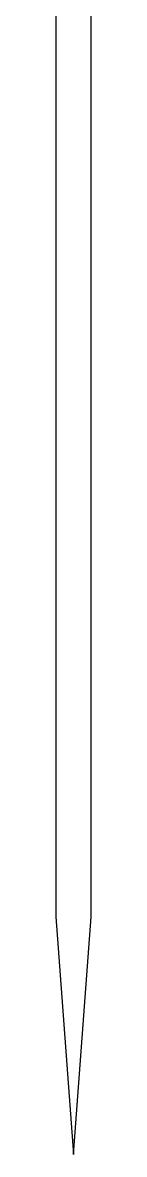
# Model space of a CAD drawing. Header units: inches. Extents: x -0.84 to 5.76, y -6.47 to 3.06.
# Drawn here: x 2.591 to 2.741, y -6.471 to -1.705 of the extents above; entities that cross this region are included whole.
import ezdxf

# ---------------------------------------------------------------- set-up
doc = ezdxf.new("R2010")
doc.units = ezdxf.units.IN
doc.header["$MEASUREMENT"] = 0

msp = doc.modelspace()

# ---------------------------------------------------------------- linework, layer by layer
for p, q in [((2.7406, -5.4712), (2.7406, -1.4712)), ((2.5906, -5.4712), (2.6656, -6.4712)), ((2.6656, -6.4712), (2.7406, -5.4712))]:
    msp.add_line(p, q)
at = {"flags": 128}
msp.add_lwpolyline([(2.5906, -1.4822), (2.5906, -5.4712), (2.6656, -6.4712), (2.7406, -5.4712), (2.7406, -1.4712)], dxfattribs=at)
msp.add_lwpolyline([(2.5906, -1.4822), (2.5906, -5.4712), (2.6656, -6.4712), (2.7406, -5.4712), (2.7406, -1.4712)], dxfattribs=at)

doc.saveas('drawing.dxf')
